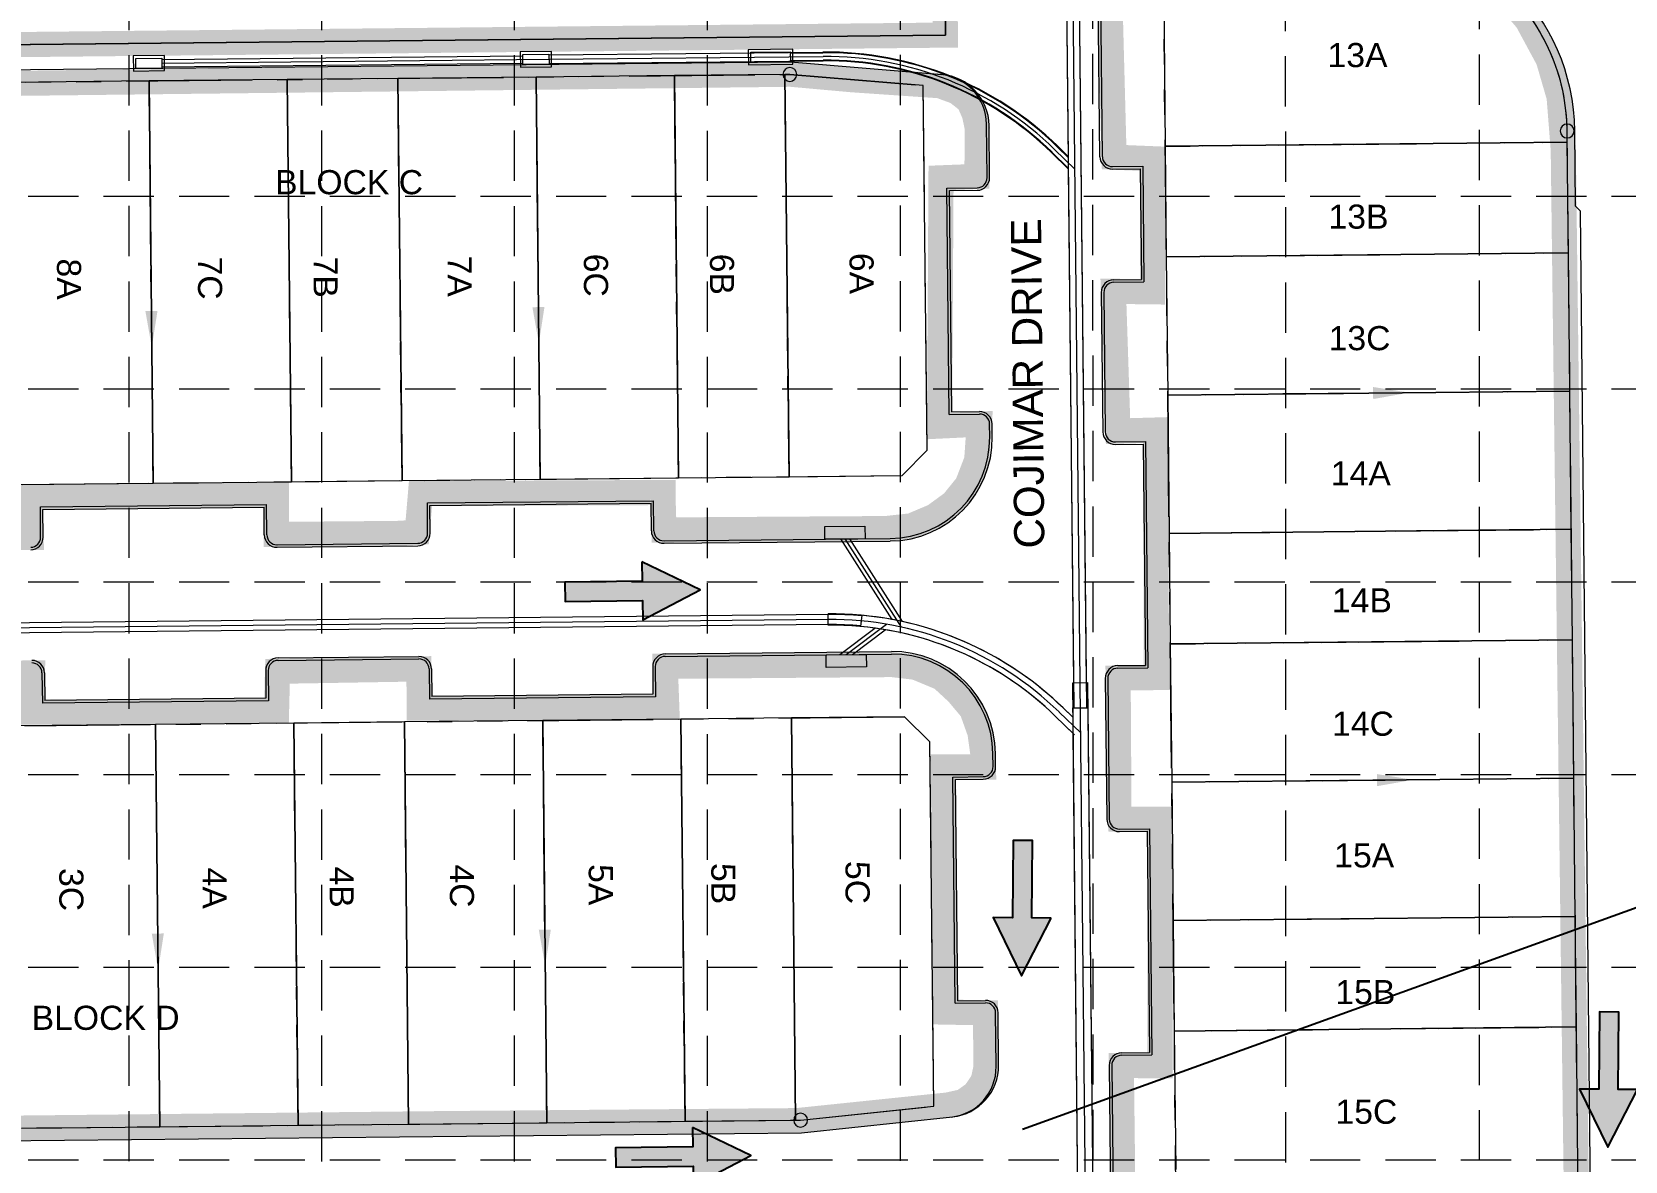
# Model space of a CAD drawing. Extents: x 2509062 to 2510599, y 7103311 to 7105769.
# Drawn here: x 2510002.9 to 2510319.9, y 7104884.7 to 7105109.3 of the extents above; entities that cross this region are included whole.
import ezdxf
from ezdxf.enums import TextEntityAlignment as Align

# ---------------------------------------------------------------- set-up
doc = ezdxf.new("R2010")
doc.units = 0
doc.header["$LTSCALE"] = 40
doc.header["$MEASUREMENT"] = 0
for name, pattern in [('DASHED', [0.75, 0.5, -0.25]), ('HIDDEN', [0.375, 0.25, -0.125]), ('HIDDEN2', [0.1875, 0.125, -0.0625]), ('PHANTOM2', [1.25, 0.625, -0.125, 0.125, -0.125, 0.125, -0.125])]:
    doc.linetypes.add(name, pattern=pattern)
for name, color, linetype in [('1 EROSION BLANKET', 84, 'Continuous'), ('C-FLOW-ARRW-E', 14, 'Continuous'), ('C-STNAMES-R11', 1, 'Continuous'), ('GRID', 254, 'DASHED'), ('STORM', 5, 'Continuous'), ('XHO461B_PT$0$V-AREA', 6, 'Continuous'), ('XHO461B_PT$0$V-PROP-SUBD-IDEN-BLOK-N-P2', 14, 'Continuous'), ('XHO461B_PT$0$V-PROP-SUBD-IDEN-N-P2', 14, 'Continuous'), ('XHO461B_PT$0$V-PROP-SUBD-N-P2', 14, 'HIDDEN2'), ('XHO461B_PT$0$V-RWAY-LINE-DETL-N-P2', 14, 'Continuous'), ('XHO461B_PT$0$V-RWAY-LINE-N-P2', 14, 'PHANTOM2'), ('XHO461B_ST$0$C-PHASE-BNDY', 14, 'Continuous'), ('XHO461C_PV$0$C-PHASE-BNDY', 3, 'Continuous'), ('XHO461C_PV$0$C-ROAD-BACK-PH2', 12, 'Continuous'), ('XHO461C_PV$0$C-ROAD-FACE-PH2', 12, 'Continuous'), ('XHO461ST$0$C-PHASE-BNDY', 3, 'Continuous')]:
    doc.layers.add(name, color=color, linetype=linetype)
doc.styles.get("Standard").update_dxf_attribs({"font": 'ARIAL.TTF'})

msp = doc.modelspace()

# ---------------------------------------------------------------- linework, layer by layer
for points in [[(2510124.25, 7105003.95), (2510124.31, 7105000.11), (2510108.95, 7104999.87), (2510109.01, 7104996.03), (2510124.37, 7104996.27), (2510124.43, 7104992.43), (2510135.86, 7104998.38), (2510124.25, 7105003.95)], [(2510205.67, 7104933.09), (2510201.83, 7104933.12), (2510201.95, 7104948.48), (2510198.11, 7104948.51), (2510197.99, 7104933.15), (2510194.15, 7104933.18), (2510199.82, 7104921.61), (2510205.67, 7104933.09)], [(2510322.31, 7104898.99), (2510318.47, 7104899.02), (2510318.59, 7104914.38), (2510314.75, 7104914.41), (2510314.63, 7104899.05), (2510310.79, 7104899.08), (2510316.46, 7104887.52), (2510322.31, 7104898.99)], [(2510134.35, 7104891.44), (2510134.41, 7104887.6), (2510119.05, 7104887.36), (2510119.11, 7104883.52), (2510134.47, 7104883.76), (2510134.53, 7104879.92), (2510145.96, 7104885.86), (2510134.35, 7104891.44)]]:
    msp.add_lwpolyline(points, close=True)
at = {"color": 254}
for points in [[(2510124.43, 7104992.43), (2510124.25, 7105003.95), (2510135.86, 7104998.38), (2510124.25, 7105003.95)], [(2510108.95, 7104999.87), (2510109.01, 7104996.03), (2510124.31, 7105000.11), (2510124.37, 7104996.27)], [(2510201.95, 7104948.48), (2510198.11, 7104948.51), (2510201.83, 7104933.12), (2510197.99, 7104933.15)], [(2510194.15, 7104933.18), (2510205.67, 7104933.09), (2510199.82, 7104921.61), (2510205.67, 7104933.09)], [(2510318.59, 7104914.38), (2510314.75, 7104914.41), (2510318.47, 7104899.02), (2510314.63, 7104899.05)], [(2510310.79, 7104899.08), (2510322.31, 7104898.99), (2510316.46, 7104887.52), (2510322.31, 7104898.99)], [(2510134.53, 7104879.92), (2510134.35, 7104891.44), (2510145.96, 7104885.86), (2510134.35, 7104891.44)], [(2510119.05, 7104887.36), (2510119.11, 7104883.52), (2510134.41, 7104887.6), (2510134.47, 7104883.76)]]:
    msp.add_solid(points, dxfattribs=at)
at = {"layer": '1 EROSION BLANKET', "linetype": 'Continuous', "const_width": 5}
for points in [[(2510219.98, 7104875.84), (2510219.65, 7104903.76), (2510227.33, 7104903.72), (2510227.33, 7104952.76), (2510219.36, 7104952.78), (2510219.17, 7104954.66), (2510219.01, 7104980.83), (2510226.63, 7104980.92), (2510226.51, 7105030.15), (2510218.99, 7105029.94), (2510218.08, 7105057.74), (2510225.87, 7105057.64), (2510225.88, 7105084.11), (2510218.21, 7105084.42), (2510217.31, 7105118.37)], [(2510295.94, 7105116.8), (2510300.37, 7105111.62), (2510304.59, 7105103.81), (2510306.74, 7105096.42), (2510307.57, 7105085.84), (2510312.62, 7104683.04)], [(2509917.35, 7105098.14), (2510153.89, 7105100.92), (2510166.13, 7105099.82), (2510183.55, 7105098.63), (2510186.91, 7105097.4), (2510189.31, 7105095.5), (2510190.43, 7105092.94), (2510190.99, 7105090.2), (2510190.93, 7105080.59), (2510183.78, 7105080.31), (2510183.48, 7105030.94), (2510191.38, 7105031.32), (2510190.88, 7105024.17), (2510189, 7105019.28), (2510186.11, 7105015.71), (2510182.42, 7105013.02), (2510177.87, 7105011.1), (2510172.83, 7105010.55), (2510128.67, 7105010.27), (2510128.46, 7105017.16), (2510128.46, 7105017.72), (2510080.23, 7105017.52), (2510079.57, 7105009.8), (2510075.53, 7105009.58), (2510051.56, 7105009.38), (2510051.56, 7105017.18), (2510002.61, 7105016.9), (2510002.77, 7105008.79), (2509974.64, 7105008.54)], [(2509981.51, 7104981.65), (2510003.05, 7104981.83), (2510003, 7104974.77), (2510003, 7104974.04), (2510051.59, 7104974.26), (2510051.79, 7104982.17), (2510079.92, 7104982.64), (2510079.97, 7104974.84), (2510129.22, 7104975.09), (2510128.92, 7104983.17), (2510174.04, 7104983.51), (2510178.75, 7104982.96), (2510183.88, 7104980.82), (2510187.09, 7104977.85), (2510189.91, 7104974.49), (2510191.52, 7104969.99), (2510192.13, 7104965.57), (2510192.2, 7104963.13), (2510184.26, 7104963.15), (2510184.61, 7104914.75), (2510184.61, 7104914.39), (2510192.62, 7104914.24), (2510192.73, 7104903.36), (2510192.14, 7104900.67), (2510190.48, 7104898.24), (2510188.15, 7104896.58), (2510185.16, 7104895.91), (2510155.06, 7104892.79), (2510085.87, 7104892.21), (2509828.08, 7104889.49)]]:
    msp.add_lwpolyline(points, dxfattribs=at)
at = {"layer": 'C-FLOW-ARRW-E', "color": 7, "lineweight": 0}
for p, q in [((2510026.7, 7105053.81), (2510026.51, 7105071.8)), ((2510103.69, 7105054.6), (2510103.51, 7105072.59)), ((2510269.74, 7105037.51), (2510251.75, 7105037.33)), ((2510270.53, 7104960.52), (2510252.54, 7104960.33)), ((2510027.97, 7104930.01), (2510027.78, 7104948)), ((2510104.96, 7104930.8), (2510104.78, 7104948.79))]:
    msp.add_line(p, q, dxfattribs=at)
at = {"layer": 'C-FLOW-ARRW-E', "color": 7}
msp.add_line((2510346.46, 7104943.96), (2510199.96, 7104891.02), dxfattribs=at)
at = {"layer": 'C-FLOW-ARRW-E', "color": 7, "lineweight": 0}
for points in [[(2510104.89, 7105054.61), (2510103.77, 7105047.4), (2510102.49, 7105054.58)], [(2510027.9, 7105053.82), (2510026.77, 7105046.61), (2510025.5, 7105053.8)], [(2510269.73, 7105038.71), (2510276.94, 7105037.59), (2510269.75, 7105036.31)], [(2510270.52, 7104961.72), (2510277.73, 7104960.59), (2510270.54, 7104959.32)], [(2510029.17, 7104930.02), (2510028.04, 7104922.81), (2510026.77, 7104930)], [(2510106.16, 7104930.81), (2510105.03, 7104923.6), (2510103.76, 7104930.79)]]:
    msp.add_solid(points, dxfattribs=at)
at = {"layer": 'GRID', "color": 252, "linetype": 'HIDDEN', "lineweight": 0}
for p, q in [((2510022.29, 7103504.71), (2510022.29, 7105728.4)), ((2510060.62, 7103504.7), (2510060.62, 7105728.4)), ((2510098.96, 7103504.7), (2510098.96, 7105728.4)), ((2510137.3, 7103504.69), (2510137.3, 7105728.4)), ((2510175.82, 7103504.78), (2510175.64, 7105728.4)), ((2510214.11, 7103504.96), (2510213.97, 7105728.4)), ((2510252.42, 7103504.5), (2510252.31, 7105728.4)), ((2510291.11, 7103504.86), (2510290.82, 7105729.26)), ((2509102.19, 7105076.67), (2510559.01, 7105076.67)), ((2509102.19, 7105038.33), (2510559.01, 7105038.33)), ((2509102.19, 7104999.99), (2510559.01, 7104999.99)), ((2509102.19, 7104961.65), (2510559.01, 7104961.65)), ((2509102.19, 7104923.32), (2510559.01, 7104923.32)), ((2509102.19, 7104884.98), (2510559.01, 7104884.98))]:
    msp.add_line(p, q, dxfattribs=at)
at = {"layer": 'STORM', "lineweight": 0}
for p, q in [((2510210.22, 7104979.9), (2510208.6, 7105137.34)), ((2510209.14, 7105084.48), (2510208.6, 7105137.34)), ((2510211.47, 7104979.91), (2510209.83, 7105140.06)), ((2510211.47, 7104979.91), (2510209.83, 7105140.06)), ((2510212.72, 7104979.92), (2510211.1, 7105137.37)), ((2510212.77, 7104974.92), (2510211.1, 7105137.37)), ((2510106.27, 7105105.41), (2510100.08, 7105105.35)), ((2510100.08, 7105105.35), (2510100.11, 7105102.35)), ((2510105.78, 7105104.77), (2510160.29, 7105105.33)), ((2510106.3, 7105102.41), (2510106.27, 7105105.41)), ((2510154.29, 7105105.89), (2510145.42, 7105105.8)), ((2510145.42, 7105105.8), (2510145.45, 7105102.8)), ((2510145.92, 7105105.3), (2510153.8, 7105105.38)), ((2510145.94, 7105103.3), (2510145.92, 7105105.3)), ((2510153.8, 7105105.38), (2510153.82, 7105103.39)), ((2510154.32, 7105102.89), (2510154.29, 7105105.89)), ((2510029.27, 7105104.63), (2510023.08, 7105104.56)), ((2510023.08, 7105104.56), (2510023.12, 7105101.56)), ((2510023.59, 7105104.07), (2510028.78, 7105104.12)), ((2510023.61, 7105102.07), (2510023.59, 7105104.07)), ((2510028.8, 7105102.12), (2510023.61, 7105102.07)), ((2510028.78, 7105103.86), (2510100.59, 7105104.59)), ((2510028.78, 7105104.12), (2510028.8, 7105102.12)), ((2510028.79, 7105103.11), (2510105.79, 7105103.89)), ((2510028.8, 7105102.36), (2510100.6, 7105103.09)), ((2510029.3, 7105101.63), (2510029.27, 7105104.63)), ((2510100.11, 7105102.35), (2510106.3, 7105102.41)), ((2510100.59, 7105104.86), (2510105.78, 7105104.91)), ((2510100.61, 7105102.86), (2510100.59, 7105104.86)), ((2510105.8, 7105102.91), (2510100.61, 7105102.86)), ((2510105.78, 7105104.91), (2510105.8, 7105102.91)), ((2510105.79, 7105103.89), (2510160.3, 7105104.45)), ((2510105.79, 7105103.02), (2510160.31, 7105103.58)), ((2510145.45, 7105102.8), (2510154.32, 7105102.89)), ((2510153.82, 7105103.39), (2510145.94, 7105103.3)), ((2510153.8, 7105105.13), (2510160.29, 7105105.2)), ((2510153.81, 7105104.38), (2510160.3, 7105104.45)), ((2510153.81, 7105103.63), (2510160.31, 7105103.7)), ((2510023.12, 7105101.56), (2510029.3, 7105101.63)), ((2510209.15, 7105084.3), (2510206.9, 7105086.5)), ((2510209.14, 7105084.48), (2510206.99, 7105086.58)), ((2510209.17, 7105082.01), (2510205.77, 7105085.33)), ((2510209.17, 7105082.19), (2510205.85, 7105085.42)), ((2510210.42, 7105082.01), (2510206.38, 7105085.96)), ((2510210.42, 7105082.01), (2510206.38, 7105085.96)), ((2510210.27, 7104974.9), (2510209.17, 7105082.01)), ((2510160.64, 7105010.95), (2510168.64, 7105011.03)), ((2510160.64, 7105010.95), (2510168.64, 7105011.03)), ((2510160.67, 7105008.45), (2510160.64, 7105010.95)), ((2510160.67, 7105008.45), (2510160.64, 7105010.95)), ((2510168.64, 7105011.03), (2510168.67, 7105008.53)), ((2510168.64, 7105011.03), (2510168.67, 7105008.53)), ((2510168.67, 7105008.53), (2510160.67, 7105008.45)), ((2510168.67, 7105008.53), (2510160.67, 7105008.45)), ((2510163.79, 7105008.48), (2510173.99, 7104992.49)), ((2510164.67, 7105008.49), (2510175.85, 7104990.96)), ((2510164.67, 7105008.49), (2510175.85, 7104990.96)), ((2510165.55, 7105008.5), (2510176.03, 7104992.08)), ((2510161.33, 7104991.46), (2509784.12, 7104987.59)), ((2510161.31, 7104993.46), (2509787.34, 7104989.63)), ((2510161.31, 7104993.46), (2509792.1, 7104989.68)), ((2510161.32, 7104992.46), (2509792.11, 7104988.68)), ((2510161.32, 7104992.46), (2509792.11, 7104988.68)), ((2510161.33, 7104991.46), (2509792.12, 7104987.68)), ((2510161.33, 7104991.33), (2510161.31, 7104993.58)), ((2510164.91, 7104985.49), (2510172.91, 7104991.53)), ((2510164.91, 7104985.49), (2510172.91, 7104991.53)), ((2510167.85, 7104991.06), (2510168.06, 7104993.3)), ((2510163.64, 7104985.48), (2510170.62, 7104990.75)), ((2510166.17, 7104985.51), (2510172.69, 7104990.43)), ((2510160.91, 7104985.45), (2510168.91, 7104985.53)), ((2510160.91, 7104985.45), (2510168.91, 7104985.53)), ((2510160.93, 7104982.95), (2510160.91, 7104985.45)), ((2510160.93, 7104982.95), (2510160.91, 7104985.45)), ((2510168.91, 7104985.53), (2510168.93, 7104983.03)), ((2510168.91, 7104985.53), (2510168.93, 7104983.03)), ((2510168.93, 7104983.03), (2510160.93, 7104982.95)), ((2510168.93, 7104983.03), (2510160.93, 7104982.95)), ((2510209.97, 7104979.89), (2510212.97, 7104979.92)), ((2510211.14, 7104865.47), (2510209.97, 7104979.89)), ((2510213.73, 7104759.13), (2510211.47, 7104979.91)), ((2510213.73, 7104759.13), (2510211.47, 7104979.91)), ((2510215.23, 7104759.14), (2510212.97, 7104979.92)), ((2510210.32, 7104969.55), (2510206.5, 7104973.27)), ((2510210.07, 7104969.8), (2510206.5, 7104973.27)), ((2510211.57, 7104969.91), (2510207.28, 7104974.07)), ((2510211.57, 7104969.91), (2510207.28, 7104974.07)), ((2510209.78, 7104973.21), (2510208.07, 7104974.88)), ((2510210.04, 7104972.97), (2510208.07, 7104974.88)), ((2510210.02, 7104974.89), (2510213.02, 7104974.92)), ((2510210.04, 7104972.97), (2510210.02, 7104974.89)), ((2510215.28, 7104754.14), (2510213.02, 7104974.92)), ((2510211.14, 7104865.63), (2510210.07, 7104969.8))]:
    msp.add_line(p, q, dxfattribs=at)
for centre, radius, start, end in [((2510160.97, 7105039.45), 65.88, 45.6793, 90.5865), ((2510160.97, 7105039.45), 65.75, 45.6793, 90.5865), ((2510160.97, 7105039.45), 65, 45.6793, 90.5865), ((2510160.97, 7105039.45), 65, 45.6793, 90.5865), ((2510160.97, 7105039.45), 64.25, 45.6793, 90.5865), ((2510160.97, 7105039.45), 64.12, 45.6793, 90.5865), ((2510161.98, 7104927.46), 66.12, 45.8201, 90.5865), ((2510161.98, 7104927.46), 66, 84.7304, 90.5865), ((2510161.98, 7104927.46), 65, 45.8201, 90.5865), ((2510161.98, 7104927.46), 65, 45.8201, 90.5865), ((2510161.98, 7104927.46), 64, 84.7304, 90.5865), ((2510161.98, 7104927.46), 63.88, 45.8201, 90.5865), ((2510161.98, 7104927.46), 66.12, 45.8201, 84.7304), ((2510161.98, 7104927.46), 63.88, 45.8201, 84.7304)]:
    msp.add_arc(centre, radius, start, end, dxfattribs=at)
at = {"layer": 'XHO461B_PT$0$V-AREA', "color": 7, "lineweight": 0}
for p, q in [((2510227.97, 7105126.31), (2510228.37, 7105086.59)), ((2510026.23, 7105099.58), (2509998.73, 7105099.29)), ((2510053.73, 7105099.86), (2510026.23, 7105099.58)), ((2510027.05, 7105019.58), (2510026.23, 7105099.58)), ((2510026.23, 7105099.58), (2510027.05, 7105019.58)), ((2510075.73, 7105100.08), (2510053.73, 7105099.86)), ((2510054.55, 7105019.86), (2510053.73, 7105099.86)), ((2510053.73, 7105099.86), (2510054.55, 7105019.86)), ((2510103.23, 7105100.36), (2510075.73, 7105100.08)), ((2510076.55, 7105020.09), (2510075.73, 7105100.08)), ((2510075.73, 7105100.08), (2510076.55, 7105020.09)), ((2510130.73, 7105100.65), (2510103.23, 7105100.36)), ((2510104.05, 7105020.37), (2510103.23, 7105100.36)), ((2510103.23, 7105100.36), (2510104.05, 7105020.37)), ((2510152.72, 7105100.87), (2510130.73, 7105100.65)), ((2510131.54, 7105020.65), (2510130.73, 7105100.65)), ((2510130.73, 7105100.65), (2510131.54, 7105020.65)), ((2510153.72, 7105100.88), (2510152.72, 7105100.87)), ((2510153.54, 7105020.87), (2510152.72, 7105100.87)), ((2510152.72, 7105100.87), (2510153.54, 7105020.87)), ((2510180.25, 7105098.65), (2510153.72, 7105100.88)), ((2510180.99, 7105026.16), (2510180.25, 7105098.65)), ((2510308.37, 7105087.41), (2510308.35, 7105089.63)), ((2510228.37, 7105086.59), (2510308.37, 7105087.41)), ((2510308.37, 7105087.41), (2510228.37, 7105086.59)), ((2510228.37, 7105086.59), (2510228.6, 7105064.59)), ((2510308.6, 7105065.41), (2510308.37, 7105087.41)), ((2510228.6, 7105064.59), (2510308.6, 7105065.41)), ((2510308.6, 7105065.41), (2510228.6, 7105064.59)), ((2510228.6, 7105064.59), (2510228.88, 7105037.09)), ((2510308.88, 7105037.91), (2510308.6, 7105065.41)), ((2510228.88, 7105037.09), (2510308.88, 7105037.91)), ((2510308.88, 7105037.91), (2510228.88, 7105037.09)), ((2510228.88, 7105037.09), (2510229.16, 7105009.6)), ((2510309.16, 7105010.41), (2510308.88, 7105037.91)), ((2510176.04, 7105021.11), (2510180.99, 7105026.16)), ((2510027.05, 7105019.58), (2510054.55, 7105019.86)), ((2510054.55, 7105019.86), (2510076.55, 7105020.09)), ((2510076.55, 7105020.09), (2510104.05, 7105020.37)), ((2510104.05, 7105020.37), (2510131.54, 7105020.65)), ((2510131.54, 7105020.65), (2510153.54, 7105020.87)), ((2510153.54, 7105020.87), (2510176.04, 7105021.11)), ((2509999.55, 7105019.3), (2510027.05, 7105019.58)), ((2510229.16, 7105009.6), (2510309.16, 7105010.41)), ((2510309.16, 7105010.41), (2510229.16, 7105009.6)), ((2510309.38, 7104988.42), (2510309.16, 7105010.41)), ((2510229.16, 7105009.6), (2510229.39, 7104987.6)), ((2510229.39, 7104987.6), (2510309.38, 7104988.42)), ((2510309.38, 7104988.42), (2510229.39, 7104987.6)), ((2510309.66, 7104960.92), (2510309.38, 7104988.42)), ((2510229.39, 7104987.6), (2510229.67, 7104960.1)), ((2510104.54, 7104972.37), (2510077.04, 7104972.09)), ((2510132.04, 7104972.65), (2510104.54, 7104972.37)), ((2510105.36, 7104892.37), (2510104.54, 7104972.37)), ((2510104.54, 7104972.37), (2510105.36, 7104892.37)), ((2510154.03, 7104972.88), (2510132.04, 7104972.65)), ((2510132.85, 7104892.66), (2510132.04, 7104972.65)), ((2510132.04, 7104972.65), (2510132.85, 7104892.66)), ((2510176.53, 7104973.11), (2510154.03, 7104972.88)), ((2510154.85, 7104892.88), (2510154.03, 7104972.88)), ((2510154.03, 7104972.88), (2510154.85, 7104892.88)), ((2510181.58, 7104968.16), (2510176.53, 7104973.11)), ((2510027.54, 7104971.58), (2510000.04, 7104971.3)), ((2510055.04, 7104971.86), (2510027.54, 7104971.58)), ((2510028.36, 7104891.59), (2510027.54, 7104971.58)), ((2510027.54, 7104971.58), (2510028.36, 7104891.59)), ((2510077.04, 7104972.09), (2510055.04, 7104971.86)), ((2510055.86, 7104891.87), (2510055.04, 7104971.86)), ((2510055.04, 7104971.86), (2510055.86, 7104891.87)), ((2510077.86, 7104892.09), (2510077.04, 7104972.09)), ((2510077.04, 7104972.09), (2510077.86, 7104892.09)), ((2510182.33, 7104895.66), (2510181.58, 7104968.16)), ((2510229.67, 7104960.1), (2510309.66, 7104960.92)), ((2510309.66, 7104960.92), (2510229.67, 7104960.1)), ((2510229.67, 7104960.1), (2510229.95, 7104932.6)), ((2510309.95, 7104933.42), (2510309.66, 7104960.92)), ((2510229.95, 7104932.6), (2510309.95, 7104933.42)), ((2510309.95, 7104933.42), (2510229.95, 7104932.6)), ((2510229.95, 7104932.6), (2510230.18, 7104910.6)), ((2510310.17, 7104911.42), (2510309.95, 7104933.42)), ((2510230.18, 7104910.6), (2510310.17, 7104911.42)), ((2510310.17, 7104911.42), (2510230.18, 7104910.6)), ((2510230.18, 7104910.6), (2510230.46, 7104883.1)), ((2510310.45, 7104883.92), (2510310.17, 7104911.42)), ((2510132.85, 7104892.66), (2510154.85, 7104892.88)), ((2510154.85, 7104892.88), (2510155.85, 7104892.89)), ((2510155.85, 7104892.89), (2510182.33, 7104895.66)), ((2510000.86, 7104891.31), (2510028.36, 7104891.59)), ((2510028.36, 7104891.59), (2510055.86, 7104891.87)), ((2510055.86, 7104891.87), (2510077.86, 7104892.09)), ((2510077.86, 7104892.09), (2510105.36, 7104892.37)), ((2510105.36, 7104892.37), (2510132.85, 7104892.66))]:
    msp.add_line(p, q, dxfattribs=at)
msp.add_arc((2510268.35, 7105089.22), 40, 0.5865, 90.5865, dxfattribs=at)
at = {"layer": 'XHO461B_PT$0$V-PROP-SUBD-N-P2', "color": 7, "lineweight": 0}
for p, q in [((2510027.05, 7105019.58), (2510026.23, 7105099.58)), ((2510054.55, 7105019.86), (2510053.73, 7105099.86)), ((2510076.55, 7105020.09), (2510075.73, 7105100.08)), ((2510104.05, 7105020.37), (2510103.23, 7105100.36)), ((2510131.54, 7105020.65), (2510130.73, 7105100.65)), ((2510153.54, 7105020.87), (2510152.72, 7105100.87)), ((2510228.37, 7105086.59), (2510308.37, 7105087.41)), ((2510228.6, 7105064.59), (2510308.6, 7105065.41)), ((2510228.88, 7105037.09), (2510308.88, 7105037.91)), ((2510229.16, 7105009.6), (2510309.16, 7105010.41)), ((2510229.39, 7104987.6), (2510309.38, 7104988.42)), ((2510105.36, 7104892.37), (2510104.54, 7104972.37)), ((2510132.85, 7104892.66), (2510132.04, 7104972.65)), ((2510154.85, 7104892.88), (2510154.03, 7104972.88)), ((2510028.36, 7104891.59), (2510027.54, 7104971.58)), ((2510055.86, 7104891.87), (2510055.04, 7104971.86)), ((2510077.86, 7104892.09), (2510077.04, 7104972.09)), ((2510229.67, 7104960.1), (2510309.66, 7104960.92)), ((2510229.95, 7104932.6), (2510309.95, 7104933.42)), ((2510230.18, 7104910.6), (2510310.17, 7104911.42))]:
    msp.add_line(p, q, dxfattribs=at)
at = {"layer": 'XHO461B_PT$0$V-RWAY-LINE-DETL-N-P2', "color": 7, "lineweight": 0}
for centre, start, end in [((2510153.72, 7105100.88), 0, 180), ((2510153.72, 7105100.88), 180, 0), ((2510308.35, 7105089.63), 0, 180), ((2510308.35, 7105089.63), 180, 0), ((2510155.85, 7104892.89), 0, 180), ((2510155.85, 7104892.89), 180, 0)]:
    msp.add_arc(centre, 1.38, start, end, dxfattribs=at)
at = {"layer": 'XHO461B_PT$0$V-RWAY-LINE-N-P2', "color": 7, "lineweight": 0}
for p, q in [((2510233.74, 7104562.9), (2510227.97, 7105126.31)), ((2509821.74, 7105097.48), (2510153.72, 7105100.88)), ((2510153.72, 7105100.88), (2510180.25, 7105098.65)), ((2510180.99, 7105026.16), (2510180.25, 7105098.65)), ((2510313.35, 7104601.21), (2510308.35, 7105089.63)), ((2510176.04, 7105021.11), (2510180.99, 7105026.16)), ((2509801.06, 7105017.27), (2510176.04, 7105021.11)), ((2509801.55, 7104969.27), (2510176.53, 7104973.11)), ((2510181.58, 7104968.16), (2510176.53, 7104973.11)), ((2510182.33, 7104895.66), (2510181.58, 7104968.16)), ((2509823.87, 7104889.49), (2510155.85, 7104892.89)), ((2510155.85, 7104892.89), (2510182.33, 7104895.66))]:
    msp.add_line(p, q, dxfattribs=at)
msp.add_arc((2510268.35, 7105089.22), 40, 0.5865, 90.5865, dxfattribs=at)
at = {"layer": 'XHO461B_ST$0$C-PHASE-BNDY', "color": 7, "lineweight": 0}
for p, q in [((2510184.65, 7105108.7), (2510184.28, 7105144.86)), ((2510184.28, 7105144.86), (2510184.65, 7105108.7)), ((2509754.67, 7105104.3), (2510184.65, 7105108.7)), ((2510184.65, 7105108.7), (2509754.67, 7105104.3))]:
    msp.add_line(p, q, dxfattribs=at)
at = {"layer": 'XHO461C_PV$0$C-PHASE-BNDY', "color": 7, "lineweight": 0}
for p, q in [((2510184.65, 7105108.7), (2510184.28, 7105144.86)), ((2510184.28, 7105144.86), (2510184.65, 7105108.7)), ((2509754.67, 7105104.3), (2510184.65, 7105108.7)), ((2510184.65, 7105108.7), (2509754.67, 7105104.3))]:
    msp.add_line(p, q, dxfattribs=at)
at = {"layer": 'XHO461C_PV$0$C-PHASE-BNDY', "color": 7, "const_width": 5}
for points in [[(2510322.72, 7105150.94), (2510322.77, 7105146.28), (2510184.28, 7105144.86), (2510184.65, 7105108.7), (2509754.67, 7105104.3), (2509756.85, 7104891.31), (2509364.37, 7104887.29), (2509360.8, 7105235.77), (2509198.02, 7105234.75), (2509197.9, 7105245.33)], [(2510330.97, 7104221.41), (2510330.97, 7104221.41), (2509985.5, 7104217.79), (2509984.67, 7104350.11), (2509956.87, 7104350.11), (2509952.34, 7104795.8), (2509803.34, 7104794.28), (2509798.29, 7104799.23), (2509797.35, 7104891.72), (2509756.85, 7104891.31), (2509754.67, 7105104.3), (2510184.65, 7105108.7), (2510184.28, 7105144.86), (2510321.28, 7105145.14), (2510321.3, 7105142.86)]]:
    msp.add_lwpolyline(points, dxfattribs=at)
at = {"layer": 'XHO461C_PV$0$C-ROAD-BACK-PH2', "color": 7, "lineweight": 0}
for p, q in [((2510215.89, 7105084.52), (2510215.55, 7105118.41)), ((2510192.94, 7105080.35), (2510192.83, 7105091.01)), ((2510217.92, 7105082.54), (2510223.92, 7105082.6)), ((2510223.92, 7105082.6), (2510224.15, 7105059.6)), ((2510184.96, 7105078.27), (2510190.96, 7105078.33)), ((2510185.42, 7105033.27), (2510184.96, 7105078.27)), ((2510218.15, 7105059.54), (2510224.15, 7105059.6)), ((2510216.17, 7105057.52), (2510216.46, 7105029.77)), ((2510185.42, 7105033.27), (2510191.42, 7105033.33)), ((2510193.46, 7105028.79), (2510193.44, 7105031.35)), ((2510218.48, 7105027.79), (2510224.48, 7105027.85)), ((2510224.48, 7105027.85), (2510224.94, 7104982.85)), ((2510004.6, 7105014.85), (2510049.59, 7105015.31)), ((2510004.66, 7105008.85), (2510004.6, 7105014.85)), ((2510049.66, 7105009.31), (2510049.59, 7105015.31)), ((2510081.59, 7105015.64), (2510126.59, 7105016.1)), ((2510081.65, 7105009.64), (2510081.59, 7105015.64)), ((2510126.65, 7105010.1), (2510126.59, 7105016.1)), ((2510051.68, 7105007.33), (2510079.67, 7105007.62)), ((2510128.67, 7105008.12), (2510173.67, 7105008.58)), ((2510128.91, 7104985.12), (2510173.91, 7104985.58)), ((2510004.93, 7104981.85), (2510005, 7104975.85)), ((2510049.93, 7104982.32), (2510049.99, 7104976.32)), ((2510051.91, 7104984.34), (2510079.91, 7104984.62)), ((2510081.93, 7104982.64), (2510081.99, 7104976.64)), ((2510126.93, 7104983.1), (2510126.99, 7104977.1)), ((2510218.94, 7104982.79), (2510224.94, 7104982.85)), ((2510216.96, 7104980.77), (2510217.25, 7104952.77)), ((2510049.99, 7104976.32), (2510005, 7104975.85)), ((2510126.99, 7104977.1), (2510081.99, 7104976.64)), ((2510194.14, 7104963.23), (2510194.11, 7104965.79)), ((2510186.16, 7104961.14), (2510192.16, 7104961.21)), ((2510186.62, 7104916.15), (2510186.16, 7104961.14)), ((2510219.27, 7104950.79), (2510225.27, 7104950.86)), ((2510225.27, 7104950.86), (2510225.73, 7104905.86)), ((2510186.62, 7104916.15), (2510192.62, 7104916.21)), ((2510194.75, 7104903.56), (2510194.64, 7104914.23)), ((2510219.73, 7104905.8), (2510225.73, 7104905.86)), ((2510217.75, 7104903.78), (2510218.03, 7104875.78))]:
    msp.add_line(p, q, dxfattribs=at)
for centre, radius, start, end in [((2510182.83, 7105090.91), 10, 0.5865, 85.1972), ((2510217.89, 7105084.54), 2, 180.5863, 270.5865), ((2510190.94, 7105080.33), 2, 270.5865, 0.5865), ((2510218.17, 7105057.54), 2, 90.5865, 180.5865), ((2510191.44, 7105031.33), 2, 0.5865, 90.5865), ((2510218.46, 7105029.79), 2, 180.5865, 270.5865), ((2510173.47, 7105028.58), 20, 270.5865, 0.5865), ((2510002.66, 7105008.83), 2, 270.5865, 0.5865), ((2510051.66, 7105009.33), 2, 180.5865, 270.5865), ((2510079.65, 7105009.62), 2, 270.5865, 0.5865), ((2510128.65, 7105010.12), 2, 180.5865, 270.5865), ((2510128.93, 7104983.12), 2, 90.5865, 180.5865), ((2510174.11, 7104965.59), 20, 0.5865, 90.5865), ((2510002.93, 7104981.83), 2, 0.5865, 90.5865), ((2510051.93, 7104982.34), 2, 90.5865, 180.5865), ((2510079.93, 7104982.62), 2, 0.5865, 90.5865), ((2510218.96, 7104980.79), 2, 90.5865, 180.5865), ((2510192.14, 7104963.21), 2, 270.5865, 0.5865), ((2510219.25, 7104952.79), 2, 180.5865, 270.5865), ((2510192.64, 7104914.21), 2, 0.5865, 90.5865), ((2510219.75, 7104903.8), 2, 90.5865, 180.5865), ((2510184.75, 7104903.46), 10, 275.9758, 0.5865)]:
    msp.add_arc(centre, radius, start, end, dxfattribs=at)
at = {"layer": 'XHO461C_PV$0$C-ROAD-FACE-PH2', "color": 7, "lineweight": 0}
for p, q in [((2510215.39, 7105084.51), (2510215.05, 7105118.13)), ((2509821.6, 7105099.98), (2510153.82, 7105103.39)), ((2510153.82, 7105103.39), (2510183.94, 7105100.85)), ((2510193.44, 7105080.35), (2510193.33, 7105090.74)), ((2510310, 7105074.65), (2510309.85, 7105089.65)), ((2510217.92, 7105082.04), (2510223.42, 7105082.09)), ((2510223.42, 7105082.09), (2510223.65, 7105060.09)), ((2510185.46, 7105077.77), (2510190.96, 7105077.83)), ((2510185.91, 7105033.77), (2510185.46, 7105077.77)), ((2510310, 7105074.65), (2510311.01, 7105073.66)), ((2510315.69, 7104616.24), (2510311.01, 7105073.66)), ((2510218.15, 7105060.04), (2510223.65, 7105060.09)), ((2510215.67, 7105057.51), (2510215.96, 7105029.76)), ((2510185.91, 7105033.77), (2510191.41, 7105033.83)), ((2510193.96, 7105028.79), (2510193.94, 7105031.36)), ((2510218.48, 7105027.29), (2510223.98, 7105027.35)), ((2510223.98, 7105027.35), (2510224.43, 7104983.35)), ((2510005.1, 7105014.36), (2510049.1, 7105014.81)), ((2510005.16, 7105008.86), (2510005.1, 7105014.36)), ((2510049.16, 7105009.31), (2510049.1, 7105014.81)), ((2510082.1, 7105015.15), (2510126.1, 7105015.6)), ((2510082.15, 7105009.65), (2510082.1, 7105015.15)), ((2510126.15, 7105010.1), (2510126.1, 7105015.6)), ((2510051.68, 7105006.83), (2510079.68, 7105007.12)), ((2510128.68, 7105007.62), (2510173.67, 7105008.08)), ((2510051.91, 7104984.84), (2510079.91, 7104985.12)), ((2510128.9, 7104985.62), (2510173.9, 7104986.08)), ((2510005.43, 7104981.86), (2510005.49, 7104976.36)), ((2510049.43, 7104982.31), (2510049.49, 7104976.81)), ((2510082.43, 7104982.65), (2510082.49, 7104977.15)), ((2510126.43, 7104983.1), (2510126.48, 7104977.6)), ((2510218.93, 7104983.29), (2510224.43, 7104983.35)), ((2510216.46, 7104980.77), (2510216.75, 7104952.77)), ((2510049.49, 7104976.81), (2510005.49, 7104976.36)), ((2510126.48, 7104977.6), (2510082.49, 7104977.15)), ((2510194.64, 7104963.23), (2510194.61, 7104965.8)), ((2510186.66, 7104960.65), (2510192.16, 7104960.71)), ((2510187.11, 7104916.65), (2510186.66, 7104960.65)), ((2510219.27, 7104950.29), (2510224.77, 7104950.35)), ((2510224.77, 7104950.35), (2510225.22, 7104906.35)), ((2510187.11, 7104916.65), (2510192.61, 7104916.71)), ((2510195.24, 7104903.84), (2510195.14, 7104914.23)), ((2510219.72, 7104906.3), (2510225.22, 7104906.35)), ((2510217.25, 7104903.77), (2510217.53, 7104875.77)), ((2510156, 7104890.4), (2510186.06, 7104893.54)), ((2509823.78, 7104887), (2510156, 7104890.4))]:
    msp.add_line(p, q, dxfattribs=at)
for centre, radius, start, end in [((2510268.35, 7105089.22), 41.5, 0.5865, 90.5865), ((2510183.08, 7105090.64), 10.25, 0.5865, 85.1972), ((2510217.89, 7105084.54), 2.5, 180.5863, 270.5865), ((2510190.94, 7105080.33), 2.5, 270.5865, 0.5865), ((2510218.17, 7105057.54), 2.5, 90.5865, 180.5865), ((2510191.44, 7105031.33), 2.5, 0.5865, 90.5865), ((2510218.46, 7105029.79), 2.5, 180.5865, 270.5865), ((2510173.47, 7105028.58), 20.5, 270.5865, 0.5865), ((2510002.66, 7105008.83), 2.5, 270.5865, 0.5865), ((2510051.66, 7105009.33), 2.5, 180.5865, 270.5865), ((2510079.65, 7105009.62), 2.5, 270.5865, 0.5865), ((2510128.65, 7105010.12), 2.5, 180.5865, 270.5865), ((2510051.93, 7104982.34), 2.5, 90.5865, 180.5865), ((2510079.93, 7104982.62), 2.5, 0.5865, 90.5865), ((2510128.93, 7104983.12), 2.5, 90.5865, 180.5865), ((2510174.11, 7104965.59), 20.5, 0.5865, 90.5865), ((2510002.93, 7104981.83), 2.5, 0.5865, 90.5865), ((2510218.96, 7104980.79), 2.5, 90.5865, 180.5865), ((2510192.14, 7104963.21), 2.5, 270.5865, 0.5865), ((2510219.25, 7104952.79), 2.5, 180.5865, 270.5865), ((2510192.64, 7104914.21), 2.5, 0.5865, 90.5865), ((2510219.75, 7104903.8), 2.5, 90.5865, 180.5865), ((2510184.99, 7104903.74), 10.25, 275.9758, 0.5865)]:
    msp.add_arc(centre, radius, start, end, dxfattribs=at)
at = {"layer": 'XHO461ST$0$C-PHASE-BNDY', "color": 7, "lineweight": 0}
for p, q in [((2510184.28, 7105144.86), (2510184.65, 7105108.7)), ((2510184.65, 7105108.7), (2509754.67, 7105104.3))]:
    msp.add_line(p, q, dxfattribs=at)

# ---------------------------------------------------------------- texts
at = {"layer": 'C-STNAMES-R11', "color": 7, "lineweight": 0}
msp.add_text('COJIMAR DRIVE', height=6, rotation=90.5865, dxfattribs=at).set_placement((2510204.35, 7105006.61))
at = {"layer": 'XHO461B_PT$0$V-PROP-SUBD-IDEN-BLOK-N-P2', "color": 7, "lineweight": 0}
for s, p in [('BLOCK C', (2510051.3, 7105077.05)), ('BLOCK D', (2510002.87, 7104910.85))]:
    msp.add_text(s, height=4.8, dxfattribs=at).set_placement(p)
at = {"layer": 'XHO461B_PT$0$V-PROP-SUBD-IDEN-N-P2', "color": 7, "lineweight": 0}
for s, p in [('13A', (2510266.64, 7105104.73)), ('13B', (2510266.83, 7105072.6)), ('13C', (2510267.04, 7105048.43)), ('14A', (2510267.3, 7105021.53)), ('14B', (2510267.51, 7104996.29)), ('14C', (2510267.72, 7104971.74)), ('15A', (2510267.97, 7104945.52)), ('15B', (2510268.19, 7104918.33)), ('15C', (2510268.4, 7104894.57))]:
    msp.add_text(s, height=4.8, dxfattribs=at).set_placement(p, align=Align.MIDDLE)
at = {"layer": 'XHO461B_PT$0$V-PROP-SUBD-IDEN-N-P2', "color": 7}
for s, p in [('13A', (2510266.64, 7105104.73)), ('13B', (2510266.83, 7105072.6)), ('13C', (2510267.04, 7105048.43)), ('14A', (2510267.3, 7105021.53)), ('14B', (2510267.51, 7104996.29)), ('14C', (2510267.72, 7104971.74)), ('15A', (2510267.97, 7104945.52)), ('15B', (2510268.19, 7104918.33)), ('15C', (2510268.4, 7104894.57))]:
    msp.add_text(s, height=4.8, dxfattribs=at).set_placement(p, align=Align.MIDDLE)
at = {"layer": 'XHO461B_PT$0$V-PROP-SUBD-IDEN-N-P2', "color": 7, "lineweight": 0}
for s, p in [('7C', (2510038.37, 7105060.38)), ('7B', (2510061.35, 7105060.55)), ('7A', (2510088.01, 7105060.74)), ('6C', (2510115.14, 7105060.94)), ('6B', (2510140.21, 7105061.12)), ('6A', (2510167.98, 7105061.28)), ('8A', (2510010.31, 7105060.17)), ('4C', (2510088.47, 7104939.47)), ('5B', (2510140.44, 7104939.94)), ('5C', (2510167.18, 7104940.16)), ('3C', (2510010.77, 7104938.75)), ('4A', (2510039.27, 7104939.01)), ('4B', (2510064.55, 7104939.24)), ('5A', (2510116.06, 7104939.72))]:
    msp.add_text(s, height=4.8, rotation=270, dxfattribs=at).set_placement(p, align=Align.MIDDLE)
at = {"layer": 'XHO461B_PT$0$V-PROP-SUBD-IDEN-N-P2', "color": 7}
for s, p in [('7C', (2510038.37, 7105060.38)), ('7B', (2510061.35, 7105060.55)), ('7A', (2510088.01, 7105060.74)), ('6C', (2510115.14, 7105060.94)), ('6B', (2510140.21, 7105061.12)), ('6A', (2510167.98, 7105061.28)), ('8A', (2510010.31, 7105060.17)), ('4C', (2510088.47, 7104939.47)), ('5B', (2510140.44, 7104939.94)), ('5C', (2510167.18, 7104940.16)), ('3C', (2510010.77, 7104938.75)), ('4A', (2510039.27, 7104939.01)), ('4B', (2510064.55, 7104939.24)), ('5A', (2510116.06, 7104939.72))]:
    msp.add_text(s, height=4.8, rotation=270, dxfattribs=at).set_placement(p, align=Align.MIDDLE)

doc.saveas('drawing.dxf')
